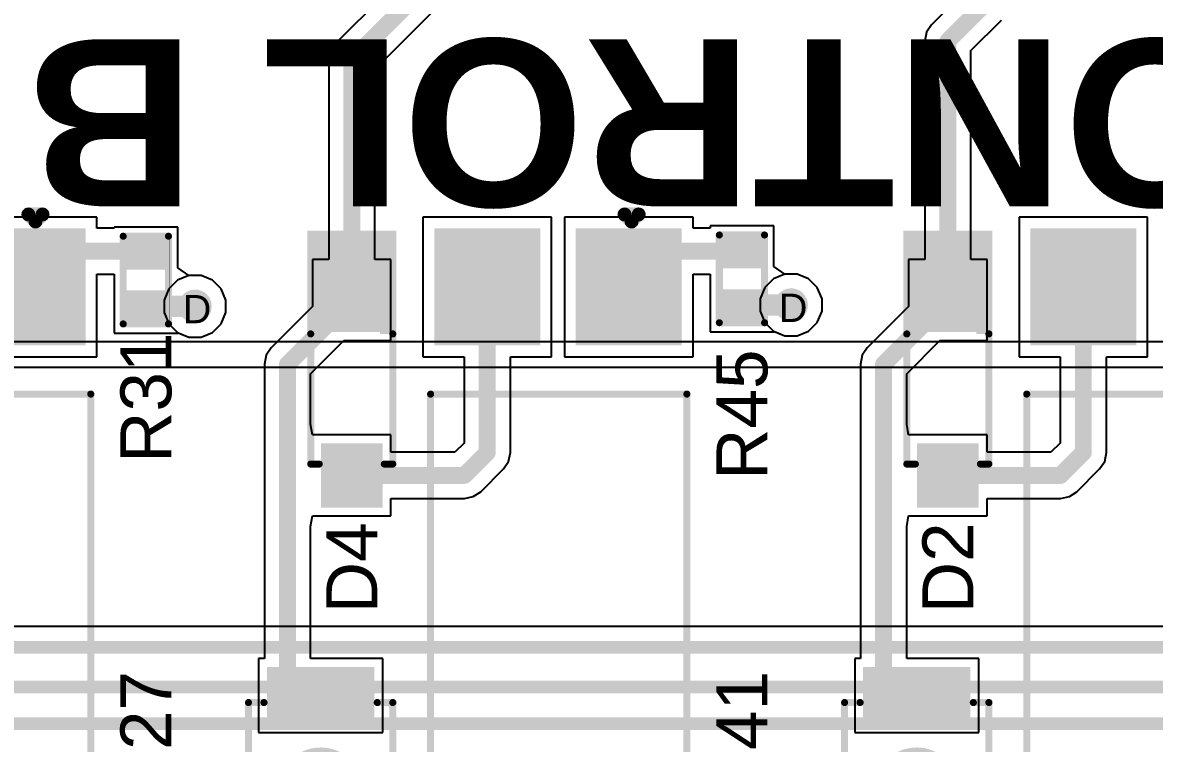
# Model space of a CAD drawing. Header units: inches. Extents: x -11 to 5428, y 0 to 5423.
# Drawn here: x 241.23 to 261.54, y 84.66 to 97.6 of the extents above; entities that cross this region are included whole.
import ezdxf

# ---------------------------------------------------------------- set-up
doc = ezdxf.new("R2010")
doc.units = ezdxf.units.IN
for name, color, linetype in [('Bottom Layer', 5, 'Continuous'), ('Drill Drawing', 1, 'Continuous'), ('GND', 16, 'Continuous'), ('PWR', 76, 'Continuous'), ('Top Layer', 1, 'Continuous'), ('Top Overlay', 2, 'Continuous'), ('Top Paste', 8, 'Continuous'), ('Top Solder', 216, 'Continuous'), ('Via Holes', 16, 'Continuous')]:
    doc.layers.add(name, color=color, linetype=linetype)
doc.styles.add('Arial', font='', dxfattribs={"height": 0.2})
doc.styles.add('Arial_Bold', font='', dxfattribs={"height": 0.2})
doc.styles.get('Arial').set_extended_font_data('Arial')
doc.styles.get('Arial_Bold').set_extended_font_data('Arial', bold=True)

# ---------------------------------------------------------------- blocks, each defined once
blk = doc.blocks.new('SOD_123_245')
at = {"layer": 'Top Layer'}
for points in [[(-1.1, 0.45), (-1.1, -0.45), (-2.05, -0.45), (-2.05, 0.45)], [(2.05, 0.45), (2.05, -0.45), (1.1, -0.45), (1.1, 0.45)]]:
    blk.add_hatch(color=1, dxfattribs=at).paths.add_polyline_path(points)
at = {"layer": 'Top Overlay'}
for points in [[(0.965, 0.508), (2.819, 0.508), (2.819, 0.8), (0.965, 0.8)], [(2.12, -0.787), (2.82, -0.787), (2.82, 0.787), (2.12, 0.787)], [(0.965, -0.8), (2.819, -0.8), (2.819, -0.508), (0.965, -0.508)]]:
    blk.add_hatch(color=2, dxfattribs=at).paths.add_polyline_path(points)
at = {"layer": 'Top Paste'}
for points in [[(-1.1, 0.45), (-1.1, -0.45), (-2.05, -0.45), (-2.05, 0.45)], [(2.05, 0.45), (2.05, -0.45), (1.1, -0.45), (1.1, 0.45)]]:
    blk.add_hatch(color=8, dxfattribs=at).paths.add_polyline_path(points)
at = {"layer": 'Top Solder'}
for points in [[(-0.998, 0.552), (-0.998, -0.552), (-2.152, -0.552), (-2.152, 0.552)], [(2.152, 0.552), (2.152, -0.552), (0.998, -0.552), (0.998, 0.552)]]:
    blk.add_hatch(color=216, dxfattribs=at).paths.add_polyline_path(points)
at = {"layer": 'Top Overlay'}
for points in [[(-1.372, 0.737, 0.127, 0.127, 0), (0.965, 0.737, 0.127, 0.127, 0)], [(-1.372, 0.737, 0.127, 0.127, 0), (-1.372, 0.584, 0.127, 0.127, 0)], [(-1.372, -0.584, 0.127, 0.127, 0), (-1.372, -0.737, 0.127, 0.127, 0)], [(-1.372, -0.737, 0.127, 0.127, 0), (0.965, -0.737, 0.127, 0.127, 0)]]:
    blk.add_lwpolyline(points, format="xyseb", dxfattribs=at)
for points in [[(-1.403, 0.737, 0.0635, 0.0635, 1), (-1.34, 0.737, 0.0635, 0.0635, 1)], [(-1.403, 0.737, 0.0635, 0.0635, 1), (-1.34, 0.737, 0.0635, 0.0635, 1)], [(-1.403, 0.584, 0.0635, 0.0635, 1), (-1.34, 0.584, 0.0635, 0.0635, 1)], [(0.933, 0.737, 0.0635, 0.0635, 1), (0.997, 0.737, 0.0635, 0.0635, 1)], [(-1.403, -0.584, 0.0635, 0.0635, 1), (-1.34, -0.584, 0.0635, 0.0635, 1)], [(-1.403, -0.737, 0.0635, 0.0635, 1), (-1.34, -0.737, 0.0635, 0.0635, 1)], [(-1.403, -0.737, 0.0635, 0.0635, 1), (-1.34, -0.737, 0.0635, 0.0635, 1)], [(0.933, -0.737, 0.0635, 0.0635, 1), (0.997, -0.737, 0.0635, 0.0635, 1)]]:
    blk.add_lwpolyline(points, format="xyseb", close=True, dxfattribs=at)
blk = doc.blocks.new('SOD_123_247')
at = {"layer": 'Top Layer'}
for points in [[(-1.1, 0.45), (-1.1, -0.45), (-2.05, -0.45), (-2.05, 0.45)], [(2.05, 0.45), (2.05, -0.45), (1.1, -0.45), (1.1, 0.45)]]:
    blk.add_hatch(color=1, dxfattribs=at).paths.add_polyline_path(points)
at = {"layer": 'Top Overlay'}
for points in [[(0.965, 0.508), (2.819, 0.508), (2.819, 0.8), (0.965, 0.8)], [(2.12, -0.787), (2.819, -0.787), (2.819, 0.787), (2.12, 0.787)], [(0.965, -0.8), (2.819, -0.8), (2.819, -0.508), (0.965, -0.508)]]:
    blk.add_hatch(color=2, dxfattribs=at).paths.add_polyline_path(points)
at = {"layer": 'Top Paste'}
for points in [[(-1.1, 0.45), (-1.1, -0.45), (-2.05, -0.45), (-2.05, 0.45)], [(2.05, 0.45), (2.05, -0.45), (1.1, -0.45), (1.1, 0.45)]]:
    blk.add_hatch(color=8, dxfattribs=at).paths.add_polyline_path(points)
at = {"layer": 'Top Solder'}
for points in [[(-0.998, 0.552), (-0.998, -0.552), (-2.152, -0.552), (-2.152, 0.552)], [(2.152, 0.552), (2.152, -0.552), (0.998, -0.552), (0.998, 0.552)]]:
    blk.add_hatch(color=216, dxfattribs=at).paths.add_polyline_path(points)
at = {"layer": 'Top Overlay'}
for points in [[(-1.372, 0.737, 0.127, 0.127, 0), (-1.372, 0.584, 0.127, 0.127, 0)], [(-1.372, 0.737, 0.127, 0.127, 0), (0.965, 0.737, 0.127, 0.127, 0)], [(-1.372, -0.584, 0.127, 0.127, 0), (-1.372, -0.737, 0.127, 0.127, 0)], [(-1.372, -0.737, 0.127, 0.127, 0), (0.965, -0.737, 0.127, 0.127, 0)]]:
    blk.add_lwpolyline(points, format="xyseb", dxfattribs=at)
for points in [[(-1.403, 0.737, 0.0635, 0.0635, 1), (-1.34, 0.737, 0.0635, 0.0635, 1)], [(-1.403, 0.737, 0.0635, 0.0635, 1), (-1.34, 0.737, 0.0635, 0.0635, 1)], [(-1.403, 0.584, 0.0635, 0.0635, 1), (-1.34, 0.584, 0.0635, 0.0635, 1)], [(0.933, 0.737, 0.0635, 0.0635, 1), (0.997, 0.737, 0.0635, 0.0635, 1)], [(-1.403, -0.584, 0.0635, 0.0635, 1), (-1.34, -0.584, 0.0635, 0.0635, 1)], [(-1.403, -0.737, 0.0635, 0.0635, 1), (-1.34, -0.737, 0.0635, 0.0635, 1)], [(-1.403, -0.737, 0.0635, 0.0635, 1), (-1.34, -0.737, 0.0635, 0.0635, 1)], [(0.933, -0.737, 0.0635, 0.0635, 1), (0.997, -0.737, 0.0635, 0.0635, 1)]]:
    blk.add_lwpolyline(points, format="xyseb", close=True, dxfattribs=at)
blk = doc.blocks.new('R___0402_254')
at = {"layer": 'Top Layer'}
for points in [[(-0.699, -0.318), (-0.699, 0.318), (-0.241, 0.318), (-0.241, -0.318)], [(0.241, -0.318), (0.241, 0.318), (0.698, 0.318), (0.698, -0.318)]]:
    blk.add_hatch(color=1, dxfattribs=at).paths.add_polyline_path(points)
at = {"layer": 'Top Paste'}
for points in [[(-0.699, -0.318), (-0.699, 0.318), (-0.241, 0.318), (-0.241, -0.318)], [(0.241, -0.318), (0.241, 0.318), (0.698, 0.318), (0.698, -0.318)]]:
    blk.add_hatch(color=8, dxfattribs=at).paths.add_polyline_path(points)
at = {"layer": 'Top Solder'}
for points in [[(-0.754, -0.373), (-0.754, 0.373), (-0.186, 0.373), (-0.186, -0.373)], [(0.186, -0.373), (0.186, 0.373), (0.753, 0.373), (0.753, -0.373)]]:
    blk.add_hatch(color=216, dxfattribs=at).paths.add_polyline_path(points)
at = {"layer": 'Top Overlay'}
for points in [[(-0.787, 0.406, 0.127, 0.127, 0), (-0.787, -0.406, 0.127, 0.127, 0)], [(-0.787, 0.406, 0.127, 0.127, 0), (0.787, 0.406, 0.127, 0.127, 0)], [(0.787, 0.406, 0.127, 0.127, 0), (0.787, -0.406, 0.127, 0.127, 0)], [(-0.787, -0.406, 0.127, 0.127, 0), (0.787, -0.406, 0.127, 0.127, 0)], [(-0.813, -0.432, 0.00323, 0.00323, 0), (0.813, -0.432, 0.00323, 0.00323, 0)]]:
    blk.add_lwpolyline(points, format="xyseb", dxfattribs=at)
for points in [[(-0.819, 0.406, 0.0635, 0.0635, 1), (-0.756, 0.406, 0.0635, 0.0635, 1)], [(-0.819, 0.406, 0.0635, 0.0635, 1), (-0.756, 0.406, 0.0635, 0.0635, 1)], [(0.756, 0.406, 0.0635, 0.0635, 1), (0.819, 0.406, 0.0635, 0.0635, 1)], [(0.756, 0.406, 0.0635, 0.0635, 1), (0.819, 0.406, 0.0635, 0.0635, 1)], [(-0.819, -0.406, 0.0635, 0.0635, 1), (-0.756, -0.406, 0.0635, 0.0635, 1)], [(-0.819, -0.406, 0.0635, 0.0635, 1), (-0.756, -0.406, 0.0635, 0.0635, 1)], [(0.756, -0.406, 0.0635, 0.0635, 1), (0.819, -0.406, 0.0635, 0.0635, 1)], [(0.756, -0.406, 0.0635, 0.0635, 1), (0.819, -0.406, 0.0635, 0.0635, 1)], [(-0.814, -0.432, 0.00161, 0.00161, 1), (-0.812, -0.432, 0.00161, 0.00161, 1)], [(0.812, -0.432, 0.00161, 0.00161, 1), (0.814, -0.432, 0.00161, 0.00161, 1)]]:
    blk.add_lwpolyline(points, format="xyseb", close=True, dxfattribs=at)
blk = doc.blocks.new('R___0402_259')
at = {"layer": 'Top Layer'}
for points in [[(-0.698, -0.317), (-0.698, 0.318), (-0.241, 0.318), (-0.241, -0.317)], [(0.241, -0.317), (0.241, 0.318), (0.699, 0.318), (0.699, -0.317)]]:
    blk.add_hatch(color=1, dxfattribs=at).paths.add_polyline_path(points)
at = {"layer": 'Top Paste'}
for points in [[(-0.698, -0.317), (-0.698, 0.318), (-0.241, 0.318), (-0.241, -0.317)], [(0.241, -0.317), (0.241, 0.318), (0.699, 0.318), (0.699, -0.317)]]:
    blk.add_hatch(color=8, dxfattribs=at).paths.add_polyline_path(points)
at = {"layer": 'Top Solder'}
for points in [[(-0.753, -0.372), (-0.753, 0.373), (-0.186, 0.373), (-0.186, -0.372)], [(0.186, -0.372), (0.186, 0.373), (0.754, 0.373), (0.754, -0.372)]]:
    blk.add_hatch(color=216, dxfattribs=at).paths.add_polyline_path(points)
at = {"layer": 'Top Overlay'}
for points in [[(-0.787, 0.406, 0.127, 0.127, 0), (-0.787, -0.406, 0.127, 0.127, 0)], [(-0.787, 0.406, 0.127, 0.127, 0), (0.787, 0.406, 0.127, 0.127, 0)], [(0.787, 0.406, 0.127, 0.127, 0), (0.787, -0.406, 0.127, 0.127, 0)], [(-0.787, -0.406, 0.127, 0.127, 0), (0.787, -0.406, 0.127, 0.127, 0)], [(-0.813, -0.432, 0.00323, 0.00323, 0), (0.813, -0.432, 0.00323, 0.00323, 0)]]:
    blk.add_lwpolyline(points, format="xyseb", dxfattribs=at)
for points in [[(-0.819, 0.406, 0.0635, 0.0635, 1), (-0.756, 0.406, 0.0635, 0.0635, 1)], [(-0.819, 0.406, 0.0635, 0.0635, 1), (-0.756, 0.406, 0.0635, 0.0635, 1)], [(0.756, 0.406, 0.0635, 0.0635, 1), (0.819, 0.406, 0.0635, 0.0635, 1)], [(0.756, 0.406, 0.0635, 0.0635, 1), (0.819, 0.406, 0.0635, 0.0635, 1)], [(-0.819, -0.406, 0.0635, 0.0635, 1), (-0.756, -0.406, 0.0635, 0.0635, 1)], [(-0.819, -0.406, 0.0635, 0.0635, 1), (-0.756, -0.406, 0.0635, 0.0635, 1)], [(0.756, -0.406, 0.0635, 0.0635, 1), (0.819, -0.406, 0.0635, 0.0635, 1)], [(0.756, -0.406, 0.0635, 0.0635, 1), (0.819, -0.406, 0.0635, 0.0635, 1)], [(-0.814, -0.432, 0.00161, 0.00161, 1), (-0.812, -0.432, 0.00161, 0.00161, 1)], [(0.812, -0.432, 0.00161, 0.00161, 1), (0.814, -0.432, 0.00161, 0.00161, 1)]]:
    blk.add_lwpolyline(points, format="xyseb", close=True, dxfattribs=at)
blk = doc.blocks.new('B3U_1000P_261')
at = {"layer": 'Top Layer'}
for points in [[(-2.11, 0.86), (-1.29, 0.86), (-1.29, -0.86), (-2.11, -0.86)], [(1.29, 0.86), (2.11, 0.86), (2.11, -0.86), (1.29, -0.86)]]:
    blk.add_hatch(color=1, dxfattribs=at).paths.add_polyline_path(points)
at = {"layer": 'Top Paste'}
for points in [[(-2.11, 0.86), (-1.29, 0.86), (-1.29, -0.86), (-2.11, -0.86)], [(1.29, 0.86), (2.11, 0.86), (2.11, -0.86), (1.29, -0.86)]]:
    blk.add_hatch(color=8, dxfattribs=at).paths.add_polyline_path(points)
at = {"layer": 'Top Solder'}
for points in [[(-2.212, 0.962), (-1.188, 0.962), (-1.188, -0.962), (-2.212, -0.962)], [(1.188, 0.962), (2.212, 0.962), (2.212, -0.962), (1.188, -0.962)]]:
    blk.add_hatch(color=216, dxfattribs=at).paths.add_polyline_path(points)
at = {"layer": 'Top Overlay'}
for points in [[(-1.575, 1.295, 0.127, 0.127, 0), (1.575, 1.295, 0.127, 0.127, 0)], [(-1.575, 1.295, 0.127, 0.127, 0), (-1.575, 1.016, 0.127, 0.127, 0)], [(1.575, 1.295, 0.127, 0.127, 0), (1.575, 1.016, 0.127, 0.127, 0)], [(-1.575, -1.016, 0.127, 0.127, 0), (-1.575, -1.295, 0.127, 0.127, 0)], [(1.575, -1.016, 0.127, 0.127, 0), (1.575, -1.295, 0.127, 0.127, 0)], [(-1.575, -1.295, 0.127, 0.127, 0), (1.575, -1.295, 0.127, 0.127, 0)]]:
    blk.add_lwpolyline(points, format="xyseb", dxfattribs=at)
for points in [[(-1.607, 1.295, 0.0635, 0.0635, 1), (-1.543, 1.295, 0.0635, 0.0635, 1)], [(-1.607, 1.295, 0.0635, 0.0635, 1), (-1.543, 1.295, 0.0635, 0.0635, 1)], [(1.543, 1.295, 0.0635, 0.0635, 1), (1.607, 1.295, 0.0635, 0.0635, 1)], [(1.543, 1.295, 0.0635, 0.0635, 1), (1.607, 1.295, 0.0635, 0.0635, 1)], [(-1.607, 1.016, 0.0635, 0.0635, 1), (-1.543, 1.016, 0.0635, 0.0635, 1)], [(1.543, 1.016, 0.0635, 0.0635, 1), (1.607, 1.016, 0.0635, 0.0635, 1)], [(0.641, 0, 0.254, 0.254, 1), (-0.641, 0, 0.254, 0.254, 1)], [(-0.705, 0, 0.127, 0.127, 1), (-0.578, 0, 0.127, 0.127, 1)], [(0.578, 0, 0.127, 0.127, 1), (0.705, 0, 0.127, 0.127, 1)], [(-1.607, -1.016, 0.0635, 0.0635, 1), (-1.543, -1.016, 0.0635, 0.0635, 1)], [(1.543, -1.016, 0.0635, 0.0635, 1), (1.607, -1.016, 0.0635, 0.0635, 1)], [(-1.607, -1.295, 0.0635, 0.0635, 1), (-1.543, -1.295, 0.0635, 0.0635, 1)], [(-1.607, -1.295, 0.0635, 0.0635, 1), (-1.543, -1.295, 0.0635, 0.0635, 1)], [(1.543, -1.295, 0.0635, 0.0635, 1), (1.607, -1.295, 0.0635, 0.0635, 1)], [(1.543, -1.295, 0.0635, 0.0635, 1), (1.607, -1.295, 0.0635, 0.0635, 1)]]:
    blk.add_lwpolyline(points, format="xyseb", close=True, dxfattribs=at)
blk = doc.blocks.new('B3U_1000P_263')
at = {"layer": 'Top Layer'}
for points in [[(-2.11, 0.86), (-1.29, 0.86), (-1.29, -0.86), (-2.11, -0.86)], [(1.29, 0.86), (2.11, 0.86), (2.11, -0.86), (1.29, -0.86)]]:
    blk.add_hatch(color=1, dxfattribs=at).paths.add_polyline_path(points)
at = {"layer": 'Top Paste'}
for points in [[(-2.11, 0.86), (-1.29, 0.86), (-1.29, -0.86), (-2.11, -0.86)], [(1.29, 0.86), (2.11, 0.86), (2.11, -0.86), (1.29, -0.86)]]:
    blk.add_hatch(color=8, dxfattribs=at).paths.add_polyline_path(points)
at = {"layer": 'Top Solder'}
for points in [[(-2.212, 0.962), (-1.188, 0.962), (-1.188, -0.962), (-2.212, -0.962)], [(1.188, 0.962), (2.212, 0.962), (2.212, -0.962), (1.188, -0.962)]]:
    blk.add_hatch(color=216, dxfattribs=at).paths.add_polyline_path(points)
at = {"layer": 'Top Overlay'}
for points in [[(-1.575, 1.295, 0.127, 0.127, 0), (-1.575, 1.016, 0.127, 0.127, 0)], [(-1.575, 1.295, 0.127, 0.127, 0), (1.575, 1.295, 0.127, 0.127, 0)], [(1.575, 1.295, 0.127, 0.127, 0), (1.575, 1.016, 0.127, 0.127, 0)], [(-1.575, -1.016, 0.127, 0.127, 0), (-1.575, -1.295, 0.127, 0.127, 0)], [(1.575, -1.016, 0.127, 0.127, 0), (1.575, -1.295, 0.127, 0.127, 0)], [(-1.575, -1.295, 0.127, 0.127, 0), (1.575, -1.295, 0.127, 0.127, 0)]]:
    blk.add_lwpolyline(points, format="xyseb", dxfattribs=at)
for points in [[(-1.607, 1.295, 0.0635, 0.0635, 1), (-1.543, 1.295, 0.0635, 0.0635, 1)], [(-1.607, 1.295, 0.0635, 0.0635, 1), (-1.543, 1.295, 0.0635, 0.0635, 1)], [(1.543, 1.295, 0.0635, 0.0635, 1), (1.607, 1.295, 0.0635, 0.0635, 1)], [(1.543, 1.295, 0.0635, 0.0635, 1), (1.607, 1.295, 0.0635, 0.0635, 1)], [(-1.607, 1.016, 0.0635, 0.0635, 1), (-1.543, 1.016, 0.0635, 0.0635, 1)], [(1.543, 1.016, 0.0635, 0.0635, 1), (1.607, 1.016, 0.0635, 0.0635, 1)], [(0.641, 0, 0.254, 0.254, 1), (-0.641, 0, 0.254, 0.254, 1)], [(-0.705, 0, 0.127, 0.127, 1), (-0.578, 0, 0.127, 0.127, 1)], [(0.578, 0, 0.127, 0.127, 1), (0.705, 0, 0.127, 0.127, 1)], [(-1.607, -1.016, 0.0635, 0.0635, 1), (-1.543, -1.016, 0.0635, 0.0635, 1)], [(1.543, -1.016, 0.0635, 0.0635, 1), (1.607, -1.016, 0.0635, 0.0635, 1)], [(-1.607, -1.295, 0.0635, 0.0635, 1), (-1.543, -1.295, 0.0635, 0.0635, 1)], [(-1.607, -1.295, 0.0635, 0.0635, 1), (-1.543, -1.295, 0.0635, 0.0635, 1)], [(1.543, -1.295, 0.0635, 0.0635, 1), (1.607, -1.295, 0.0635, 0.0635, 1)], [(1.543, -1.295, 0.0635, 0.0635, 1), (1.607, -1.295, 0.0635, 0.0635, 1)]]:
    blk.add_lwpolyline(points, format="xyseb", close=True, dxfattribs=at)
blk = doc.blocks.new('PC817C_264')
at = {"layer": 'Top Layer'}
for points in [[(-4.1, 2.17), (-4.1, 0.37), (-6.1, 0.37), (-6.1, 2.17)], [(6.1, 2.17), (6.1, 0.37), (4.1, 0.37), (4.1, 2.17)], [(-4.1, -0.37), (-4.1, -2.17), (-6.1, -2.17), (-6.1, -0.37)], [(6.1, -0.37), (6.1, -2.17), (4.1, -2.17), (4.1, -0.37)]]:
    blk.add_hatch(color=1, dxfattribs=at).paths.add_polyline_path(points)
at = {"layer": 'Top Paste'}
for points in [[(-4.1, 2.17), (-4.1, 0.37), (-6.1, 0.37), (-6.1, 2.17)], [(6.1, 2.17), (6.1, 0.37), (4.1, 0.37), (4.1, 2.17)], [(-4.1, -0.37), (-4.1, -2.17), (-6.1, -2.17), (-6.1, -0.37)], [(6.1, -0.37), (6.1, -2.17), (4.1, -2.17), (4.1, -0.37)]]:
    blk.add_hatch(color=8, dxfattribs=at).paths.add_polyline_path(points)
at = {"layer": 'Top Solder'}
for points in [[(-4.049, 2.221), (-4.049, 0.319), (-6.151, 0.319), (-6.151, 2.221)], [(6.151, 2.221), (6.151, 0.319), (4.049, 0.319), (4.049, 2.221)], [(-4.049, -0.319), (-4.049, -2.221), (-6.151, -2.221), (-6.151, -0.319)], [(6.151, -0.319), (6.151, -2.221), (4.049, -2.221), (4.049, -0.319)]]:
    blk.add_hatch(color=216, dxfattribs=at).paths.add_polyline_path(points)
at = {"layer": 'Top Overlay'}
for points in [[(-3.175, -2.286, 0.127, 0.127, 0), (-3.175, 2.314, 0.127, 0.127, 0)], [(3.325, 2.314, 0.127, 0.127, 0), (-3.175, 2.314, 0.127, 0.127, 0)], [(3.325, -2.286, 0.127, 0.127, 0), (3.325, 2.314, 0.127, 0.127, 0)], [(-6.274, 1.321, 0.25, 0.25, 0), (-6.401, 1.448, 0.25, 0.25, 0)], [(-6.401, 1.194, 0.25, 0.25, 0), (-6.401, 1.448, 0.25, 0.25, 0)], [(-6.401, 1.194, 0.25, 0.25, 0), (-6.274, 1.321, 0.25, 0.25, 0)], [(3.325, -2.286, 0.127, 0.127, 0), (-3.175, -2.286, 0.127, 0.127, 0)]]:
    blk.add_lwpolyline(points, format="xyseb", dxfattribs=at)
for points in [[(-3.207, 2.314, 0.0635, 0.0635, 1), (-3.143, 2.314, 0.0635, 0.0635, 1)], [(-3.207, 2.314, 0.0635, 0.0635, 1), (-3.143, 2.314, 0.0635, 0.0635, 1)], [(3.293, 2.314, 0.0635, 0.0635, 1), (3.357, 2.314, 0.0635, 0.0635, 1)], [(3.293, 2.314, 0.0635, 0.0635, 1), (3.357, 2.314, 0.0635, 0.0635, 1)], [(-6.463, 1.448, 0.125, 0.125, 1), (-6.338, 1.448, 0.125, 0.125, 1)], [(-6.463, 1.448, 0.125, 0.125, 1), (-6.338, 1.448, 0.125, 0.125, 1)], [(-6.336, 1.321, 0.125, 0.125, 1), (-6.211, 1.321, 0.125, 0.125, 1)], [(-6.336, 1.321, 0.125, 0.125, 1), (-6.211, 1.321, 0.125, 0.125, 1)], [(-6.463, 1.194, 0.125, 0.125, 1), (-6.338, 1.194, 0.125, 0.125, 1)], [(-6.463, 1.194, 0.125, 0.125, 1), (-6.338, 1.194, 0.125, 0.125, 1)], [(-3.207, -2.286, 0.0635, 0.0635, 1), (-3.143, -2.286, 0.0635, 0.0635, 1)], [(-3.207, -2.286, 0.0635, 0.0635, 1), (-3.143, -2.286, 0.0635, 0.0635, 1)], [(3.293, -2.286, 0.0635, 0.0635, 1), (3.357, -2.286, 0.0635, 0.0635, 1)], [(3.293, -2.286, 0.0635, 0.0635, 1), (3.357, -2.286, 0.0635, 0.0635, 1)]]:
    blk.add_lwpolyline(points, format="xyseb", close=True, dxfattribs=at)
blk = doc.blocks.new('PC817C_265')
at = {"layer": 'Top Layer'}
for points in [[(-4.1, 2.17), (-4.1, 0.37), (-6.1, 0.37), (-6.1, 2.17)], [(6.1, 2.17), (6.1, 0.37), (4.1, 0.37), (4.1, 2.17)], [(-4.1, -0.37), (-4.1, -2.17), (-6.1, -2.17), (-6.1, -0.37)], [(6.1, -0.37), (6.1, -2.17), (4.1, -2.17), (4.1, -0.37)]]:
    blk.add_hatch(color=1, dxfattribs=at).paths.add_polyline_path(points)
at = {"layer": 'Top Paste'}
for points in [[(-4.1, 2.17), (-4.1, 0.37), (-6.1, 0.37), (-6.1, 2.17)], [(6.1, 2.17), (6.1, 0.37), (4.1, 0.37), (4.1, 2.17)], [(-4.1, -0.37), (-4.1, -2.17), (-6.1, -2.17), (-6.1, -0.37)], [(6.1, -0.37), (6.1, -2.17), (4.1, -2.17), (4.1, -0.37)]]:
    blk.add_hatch(color=8, dxfattribs=at).paths.add_polyline_path(points)
at = {"layer": 'Top Solder'}
for points in [[(-4.049, 2.221), (-4.049, 0.319), (-6.151, 0.319), (-6.151, 2.221)], [(6.151, 2.221), (6.151, 0.319), (4.049, 0.319), (4.049, 2.221)], [(-4.049, -0.319), (-4.049, -2.221), (-6.151, -2.221), (-6.151, -0.319)], [(6.151, -0.319), (6.151, -2.221), (4.049, -2.221), (4.049, -0.319)]]:
    blk.add_hatch(color=216, dxfattribs=at).paths.add_polyline_path(points)
at = {"layer": 'Top Overlay'}
for points in [[(3.325, 2.314, 0.127, 0.127, 0), (-3.175, 2.314, 0.127, 0.127, 0)], [(-3.175, -2.286, 0.127, 0.127, 0), (-3.175, 2.314, 0.127, 0.127, 0)], [(3.325, -2.286, 0.127, 0.127, 0), (3.325, 2.314, 0.127, 0.127, 0)], [(-6.401, 1.194, 0.25, 0.25, 0), (-6.401, 1.448, 0.25, 0.25, 0)], [(-6.274, 1.321, 0.25, 0.25, 0), (-6.401, 1.448, 0.25, 0.25, 0)], [(-6.401, 1.194, 0.25, 0.25, 0), (-6.274, 1.321, 0.25, 0.25, 0)], [(3.325, -2.286, 0.127, 0.127, 0), (-3.175, -2.286, 0.127, 0.127, 0)]]:
    blk.add_lwpolyline(points, format="xyseb", dxfattribs=at)
for points in [[(-3.207, 2.314, 0.0635, 0.0635, 1), (-3.143, 2.314, 0.0635, 0.0635, 1)], [(-3.207, 2.314, 0.0635, 0.0635, 1), (-3.143, 2.314, 0.0635, 0.0635, 1)], [(3.293, 2.314, 0.0635, 0.0635, 1), (3.357, 2.314, 0.0635, 0.0635, 1)], [(3.293, 2.314, 0.0635, 0.0635, 1), (3.357, 2.314, 0.0635, 0.0635, 1)], [(-6.463, 1.448, 0.125, 0.125, 1), (-6.338, 1.448, 0.125, 0.125, 1)], [(-6.463, 1.448, 0.125, 0.125, 1), (-6.338, 1.448, 0.125, 0.125, 1)], [(-6.336, 1.321, 0.125, 0.125, 1), (-6.211, 1.321, 0.125, 0.125, 1)], [(-6.336, 1.321, 0.125, 0.125, 1), (-6.211, 1.321, 0.125, 0.125, 1)], [(-6.463, 1.194, 0.125, 0.125, 1), (-6.338, 1.194, 0.125, 0.125, 1)], [(-6.463, 1.194, 0.125, 0.125, 1), (-6.338, 1.194, 0.125, 0.125, 1)], [(-3.207, -2.286, 0.0635, 0.0635, 1), (-3.143, -2.286, 0.0635, 0.0635, 1)], [(-3.207, -2.286, 0.0635, 0.0635, 1), (-3.143, -2.286, 0.0635, 0.0635, 1)], [(3.293, -2.286, 0.0635, 0.0635, 1), (3.357, -2.286, 0.0635, 0.0635, 1)], [(3.293, -2.286, 0.0635, 0.0635, 1), (3.357, -2.286, 0.0635, 0.0635, 1)]]:
    blk.add_lwpolyline(points, format="xyseb", close=True, dxfattribs=at)
blk = doc.blocks.new('PC817C_267')
at = {"layer": 'Top Layer'}
for points in [[(-4.1, 2.17), (-4.1, 0.37), (-6.1, 0.37), (-6.1, 2.17)], [(6.1, 2.17), (6.1, 0.37), (4.1, 0.37), (4.1, 2.17)], [(-4.1, -0.37), (-4.1, -2.17), (-6.1, -2.17), (-6.1, -0.37)], [(6.1, -0.37), (6.1, -2.17), (4.1, -2.17), (4.1, -0.37)]]:
    blk.add_hatch(color=1, dxfattribs=at).paths.add_polyline_path(points)
at = {"layer": 'Top Paste'}
for points in [[(-4.1, 2.17), (-4.1, 0.37), (-6.1, 0.37), (-6.1, 2.17)], [(6.1, 2.17), (6.1, 0.37), (4.1, 0.37), (4.1, 2.17)], [(-4.1, -0.37), (-4.1, -2.17), (-6.1, -2.17), (-6.1, -0.37)], [(6.1, -0.37), (6.1, -2.17), (4.1, -2.17), (4.1, -0.37)]]:
    blk.add_hatch(color=8, dxfattribs=at).paths.add_polyline_path(points)
at = {"layer": 'Top Solder'}
for points in [[(-4.049, 2.221), (-4.049, 0.319), (-6.151, 0.319), (-6.151, 2.221)], [(6.151, 2.221), (6.151, 0.319), (4.049, 0.319), (4.049, 2.221)], [(-4.049, -0.319), (-4.049, -2.221), (-6.151, -2.221), (-6.151, -0.319)], [(6.151, -0.319), (6.151, -2.221), (4.049, -2.221), (4.049, -0.319)]]:
    blk.add_hatch(color=216, dxfattribs=at).paths.add_polyline_path(points)
at = {"layer": 'Top Overlay'}
for points in [[(-3.175, -2.286, 0.127, 0.127, 0), (-3.175, 2.314, 0.127, 0.127, 0)], [(3.325, 2.314, 0.127, 0.127, 0), (-3.175, 2.314, 0.127, 0.127, 0)], [(3.325, -2.286, 0.127, 0.127, 0), (3.325, 2.314, 0.127, 0.127, 0)], [(-6.274, 1.321, 0.25, 0.25, 0), (-6.401, 1.448, 0.25, 0.25, 0)], [(-6.401, 1.194, 0.25, 0.25, 0), (-6.401, 1.448, 0.25, 0.25, 0)], [(-6.401, 1.194, 0.25, 0.25, 0), (-6.274, 1.321, 0.25, 0.25, 0)], [(3.325, -2.286, 0.127, 0.127, 0), (-3.175, -2.286, 0.127, 0.127, 0)]]:
    blk.add_lwpolyline(points, format="xyseb", dxfattribs=at)
for points in [[(-3.207, 2.314, 0.0635, 0.0635, 1), (-3.143, 2.314, 0.0635, 0.0635, 1)], [(-3.207, 2.314, 0.0635, 0.0635, 1), (-3.143, 2.314, 0.0635, 0.0635, 1)], [(3.293, 2.314, 0.0635, 0.0635, 1), (3.357, 2.314, 0.0635, 0.0635, 1)], [(3.293, 2.314, 0.0635, 0.0635, 1), (3.357, 2.314, 0.0635, 0.0635, 1)], [(-6.463, 1.448, 0.125, 0.125, 1), (-6.338, 1.448, 0.125, 0.125, 1)], [(-6.463, 1.448, 0.125, 0.125, 1), (-6.338, 1.448, 0.125, 0.125, 1)], [(-6.336, 1.321, 0.125, 0.125, 1), (-6.211, 1.321, 0.125, 0.125, 1)], [(-6.336, 1.321, 0.125, 0.125, 1), (-6.211, 1.321, 0.125, 0.125, 1)], [(-6.463, 1.194, 0.125, 0.125, 1), (-6.338, 1.194, 0.125, 0.125, 1)], [(-6.463, 1.194, 0.125, 0.125, 1), (-6.338, 1.194, 0.125, 0.125, 1)], [(-3.207, -2.286, 0.0635, 0.0635, 1), (-3.143, -2.286, 0.0635, 0.0635, 1)], [(-3.207, -2.286, 0.0635, 0.0635, 1), (-3.143, -2.286, 0.0635, 0.0635, 1)], [(3.293, -2.286, 0.0635, 0.0635, 1), (3.357, -2.286, 0.0635, 0.0635, 1)], [(3.293, -2.286, 0.0635, 0.0635, 1), (3.357, -2.286, 0.0635, 0.0635, 1)]]:
    blk.add_lwpolyline(points, format="xyseb", close=True, dxfattribs=at)

msp = doc.modelspace()

# ---------------------------------------------------------------- hatches: boundary and pattern name
at = {"layer": 'Bottom Layer'}
h = msp.add_hatch(color=5, dxfattribs=at)
edge = h.paths.add_edge_path()
edge.add_arc((255.021, 92.531), 0.3, 0, 360)
h = msp.add_hatch(color=5, dxfattribs=at)
edge = h.paths.add_edge_path()
edge.add_arc((244.322, 92.509), 0.3, 0, 360)
at = {"layer": 'GND'}
h = msp.add_hatch(color=16, dxfattribs=at)
edge = h.paths.add_edge_path()
edge.add_arc((255.021, 92.531), 0.3, 0, 360)
h = msp.add_hatch(color=16, dxfattribs=at)
edge = h.paths.add_edge_path()
edge.add_arc((244.322, 92.509), 0.3, 0, 360)
at = {"layer": 'PWR'}
h = msp.add_hatch(color=76, dxfattribs=at)
edge = h.paths.add_edge_path()
edge.add_arc((255.021, 92.531), 0.3, 0, 360)
h = msp.add_hatch(color=76, dxfattribs=at)
edge = h.paths.add_edge_path()
edge.add_arc((244.322, 92.509), 0.3, 0, 360)
at = {"layer": 'Top Layer'}
h = msp.add_hatch(color=1, dxfattribs=at)
edge = h.paths.add_edge_path()
edge.add_arc((255.021, 92.531), 0.3, 0, 360)
h = msp.add_hatch(color=1, dxfattribs=at)
edge = h.paths.add_edge_path()
edge.add_arc((244.322, 92.509), 0.3, 0, 360)
at = {"layer": 'Via Holes'}
h = msp.add_hatch(color=7, dxfattribs=at)
edge = h.paths.add_edge_path()
edge.add_arc((244.322, 92.509), 0.15, 0, 360)
h = msp.add_hatch(color=7, dxfattribs=at)
edge = h.paths.add_edge_path()
edge.add_arc((255.021, 92.531), 0.15, 0, 360)

# ---------------------------------------------------------------- linework, layer by layer
at = {"layer": 'Bottom Layer'}
for p, q in [((244.212, 93.063), (244.008, 92.979)), ((244.432, 93.063), (244.212, 93.063)), ((244.636, 92.979), (244.432, 93.063)), ((254.91, 93.085), (254.707, 93.001)), ((255.131, 93.085), (254.91, 93.085)), ((255.334, 93.001), (255.131, 93.085)), ((244.008, 92.979), (243.852, 92.823)), ((244.792, 92.823), (244.636, 92.979)), ((254.551, 92.845), (254.467, 92.642)), ((254.707, 93.001), (254.551, 92.845)), ((255.49, 92.845), (255.334, 93.001)), ((255.575, 92.642), (255.49, 92.845)), ((243.852, 92.823), (243.768, 92.619)), ((244.876, 92.619), (244.792, 92.823)), ((254.467, 92.642), (254.467, 92.421)), ((255.575, 92.421), (255.575, 92.642)), ((243.768, 92.619), (243.768, 92.399)), ((244.876, 92.399), (244.876, 92.619)), ((254.467, 92.421), (254.551, 92.218)), ((255.49, 92.218), (255.575, 92.421)), ((243.768, 92.399), (243.852, 92.195)), ((244.792, 92.195), (244.876, 92.399)), ((243.852, 92.195), (244.008, 92.039)), ((244.008, 92.039), (244.212, 91.955)), ((244.432, 91.955), (244.636, 92.039)), ((244.636, 92.039), (244.792, 92.195)), ((254.551, 92.218), (254.707, 92.062)), ((254.707, 92.062), (254.91, 91.977)), ((255.131, 91.977), (255.334, 92.062)), ((255.334, 92.062), (255.49, 92.218)), ((244.212, 91.955), (244.432, 91.955)), ((254.91, 91.977), (255.131, 91.977)), ((293.299, 86.759), (227.843, 86.759))]:
    msp.add_line(p, q, dxfattribs=at)
for points in [[(227.843, 86.383, 0.229, 0.229, 0), (293.299, 86.383, 0.229, 0.229, 0)], [(228.249, 85.672, 0.229, 0.229, 0), (293.005, 85.672, 0.229, 0.229, 0)], [(228.986, 85.012, 0.229, 0.229, 0), (292.731, 85.012, 0.229, 0.229, 0)]]:
    msp.add_lwpolyline(points, format="xyseb", dxfattribs=at)
at = {"layer": 'GND'}
for p, q in [((244.212, 93.063), (244.008, 92.979)), ((244.432, 93.063), (244.212, 93.063)), ((244.636, 92.979), (244.432, 93.063)), ((254.91, 93.085), (254.707, 93.001)), ((255.131, 93.085), (254.91, 93.085)), ((255.334, 93.001), (255.131, 93.085)), ((244.008, 92.979), (243.852, 92.823)), ((244.792, 92.823), (244.636, 92.979)), ((254.551, 92.845), (254.467, 92.642)), ((254.707, 93.001), (254.551, 92.845)), ((255.49, 92.845), (255.334, 93.001)), ((255.575, 92.642), (255.49, 92.845)), ((243.852, 92.823), (243.768, 92.619)), ((244.876, 92.619), (244.792, 92.823)), ((254.467, 92.642), (254.467, 92.421)), ((255.575, 92.421), (255.575, 92.642)), ((243.768, 92.619), (243.768, 92.399)), ((244.876, 92.399), (244.876, 92.619)), ((254.467, 92.421), (254.551, 92.218)), ((255.49, 92.218), (255.575, 92.421)), ((243.768, 92.399), (243.852, 92.195)), ((244.792, 92.195), (244.876, 92.399)), ((243.852, 92.195), (244.008, 92.039)), ((244.008, 92.039), (244.212, 91.955)), ((244.432, 91.955), (244.636, 92.039)), ((244.636, 92.039), (244.792, 92.195)), ((254.551, 92.218), (254.707, 92.062)), ((254.707, 92.062), (254.91, 91.977)), ((255.131, 91.977), (255.334, 92.062)), ((255.334, 92.062), (255.49, 92.218)), ((244.212, 91.955), (244.432, 91.955)), ((254.91, 91.977), (255.131, 91.977))]:
    msp.add_line(p, q, dxfattribs=at)
at = {"layer": 'PWR'}
for p, q in [((332.359, 91.872), (232.674, 91.872)), ((232.293, 91.415), (264.343, 91.415))]:
    msp.add_line(p, q, dxfattribs=at)
at = {"layer": 'Top Layer'}
for p, q in [((247.928, 98.312), (246.842, 97.226)), ((258.088, 98.112), (257.541, 97.565)), ((247.549, 96.762), (248.635, 97.847)), ((257.541, 97.565), (257.451, 97.431)), ((258.248, 97.101), (258.795, 97.648)), ((257.451, 97.431), (257.419, 97.272)), ((246.842, 97.226), (246.752, 97.092)), ((257.419, 97.272), (257.419, 93.351)), ((258.248, 93.351), (258.248, 97.101)), ((246.752, 97.092), (246.721, 96.933)), ((246.721, 96.933), (246.721, 93.351)), ((247.549, 93.351), (247.549, 96.762)), ((242.561, 94.111), (240.253, 94.111)), ((242.561, 93.914), (242.561, 94.111)), ((250.72, 94.111), (248.412, 94.111)), ((248.412, 94.111), (248.412, 91.603)), ((250.72, 91.603), (250.72, 94.111)), ((253.26, 94.111), (250.952, 94.111)), ((250.952, 94.111), (250.952, 91.603)), ((253.26, 93.914), (253.26, 94.111)), ((261.419, 94.111), (259.111, 94.111)), ((259.111, 94.111), (259.111, 91.603)), ((261.419, 91.603), (261.419, 94.111)), ((242.868, 93.914), (242.561, 93.914)), ((244.011, 93.931), (242.868, 93.931)), ((242.868, 93.931), (242.868, 93.914)), ((244.011, 93.2), (244.011, 93.931)), ((253.567, 93.914), (253.26, 93.914)), ((254.71, 93.954), (253.567, 93.954)), ((253.567, 93.954), (253.567, 93.914)), ((254.71, 93.222), (254.71, 93.954)), ((246.721, 93.351), (246.431, 93.351)), ((246.431, 93.351), (246.431, 92.504)), ((247.839, 93.351), (247.549, 93.351)), ((247.839, 91.893), (247.839, 93.351)), ((257.419, 93.351), (257.13, 93.351)), ((257.13, 93.351), (257.13, 92.504)), ((258.538, 93.351), (258.248, 93.351)), ((258.538, 91.893), (258.538, 93.351)), ((242.561, 91.603), (242.561, 93.085)), ((242.561, 93.085), (242.868, 93.085)), ((242.868, 93.085), (242.868, 92.026)), ((244.212, 93.063), (244.011, 93.2)), ((244.432, 93.063), (244.212, 93.063)), ((244.636, 92.979), (244.432, 93.063)), ((253.26, 91.603), (253.26, 93.085)), ((253.26, 93.085), (253.567, 93.085)), ((253.567, 93.085), (253.567, 92.049)), ((254.91, 93.085), (254.71, 93.222)), ((255.131, 93.085), (254.91, 93.085)), ((255.334, 93.001), (255.131, 93.085)), ((244.792, 92.823), (244.636, 92.979)), ((255.49, 92.845), (255.334, 93.001)), ((255.575, 92.642), (255.49, 92.845)), ((244.876, 92.619), (244.792, 92.823)), ((255.575, 92.421), (255.575, 92.642)), ((244.876, 92.399), (244.876, 92.619)), ((246.431, 92.504), (245.689, 91.762)), ((255.49, 92.218), (255.575, 92.421)), ((257.13, 92.504), (256.388, 91.762)), ((244.792, 92.195), (244.876, 92.399)), ((242.868, 92.026), (244.011, 92.026)), ((244.011, 92.026), (244.022, 92.034)), ((244.011, 92.026), (244.011, 92.026)), ((244.022, 92.034), (244.212, 91.955)), ((244.432, 91.955), (244.636, 92.039)), ((244.636, 92.039), (244.792, 92.195)), ((253.567, 92.049), (254.71, 92.049)), ((254.71, 92.049), (254.721, 92.056)), ((254.71, 92.049), (254.71, 92.049)), ((254.721, 92.056), (254.91, 91.977)), ((255.131, 91.977), (255.334, 92.062)), ((255.334, 92.062), (255.49, 92.218)), ((244.212, 91.955), (244.432, 91.955)), ((246.396, 91.298), (246.992, 91.893)), ((246.992, 91.893), (247.839, 91.893)), ((254.91, 91.977), (255.131, 91.977)), ((257.095, 91.298), (257.691, 91.893)), ((257.691, 91.893), (258.538, 91.893)), ((245.599, 91.628), (245.568, 91.469)), ((245.689, 91.762), (245.599, 91.628)), ((256.298, 91.628), (256.266, 91.469)), ((256.388, 91.762), (256.298, 91.628)), ((240.253, 91.603), (242.561, 91.603)), ((245.568, 91.469), (245.568, 86.182)), ((248.412, 91.603), (249.152, 91.603)), ((249.152, 91.603), (249.152, 90.053)), ((249.981, 89.882), (249.981, 91.603)), ((249.981, 91.603), (250.72, 91.603)), ((250.952, 91.603), (253.26, 91.603)), ((256.266, 91.469), (256.266, 86.182)), ((259.111, 91.603), (259.851, 91.603)), ((259.851, 91.603), (259.851, 90.053)), ((260.679, 89.882), (260.679, 91.603)), ((260.679, 91.603), (261.419, 91.603)), ((246.396, 90.39), (246.396, 91.298)), ((257.095, 90.39), (257.095, 91.298)), ((246.431, 90.201), (246.396, 90.39)), ((257.13, 90.201), (257.095, 90.39)), ((247.839, 90.201), (246.431, 90.201)), ((247.839, 89.887), (247.839, 90.201)), ((258.538, 90.201), (257.13, 90.201)), ((258.538, 89.887), (258.538, 90.201)), ((249.152, 90.053), (248.985, 89.887)), ((259.851, 90.053), (259.684, 89.887)), ((248.985, 89.887), (247.839, 89.887)), ((249.949, 89.723), (249.981, 89.882)), ((259.684, 89.887), (258.538, 89.887)), ((260.648, 89.723), (260.679, 89.882)), ((249.45, 89.179), (249.859, 89.589)), ((249.859, 89.589), (249.949, 89.723)), ((260.149, 89.179), (260.558, 89.589)), ((260.558, 89.589), (260.648, 89.723)), ((249.315, 89.09), (249.45, 89.179)), ((260.014, 89.09), (260.149, 89.179)), ((247.839, 88.743), (247.839, 89.058)), ((247.839, 89.058), (249.157, 89.058)), ((249.157, 89.058), (249.315, 89.09)), ((258.538, 88.743), (258.538, 89.058)), ((258.538, 89.058), (259.856, 89.058)), ((259.856, 89.058), (260.014, 89.09)), ((246.396, 88.555), (246.431, 88.743)), ((246.431, 88.743), (246.6, 88.743)), ((246.6, 88.743), (247.839, 88.743)), ((257.095, 88.555), (257.13, 88.743)), ((257.13, 88.743), (257.298, 88.743)), ((257.298, 88.743), (258.538, 88.743)), ((246.396, 86.182), (246.396, 88.555)), ((257.095, 86.182), (257.095, 88.555)), ((245.568, 86.182), (245.462, 86.182)), ((245.462, 86.182), (245.462, 84.854)), ((247.69, 86.182), (246.396, 86.182)), ((247.69, 84.854), (247.69, 86.182)), ((256.266, 86.182), (256.161, 86.182)), ((256.161, 86.182), (256.161, 84.854)), ((258.389, 86.182), (257.095, 86.182)), ((258.389, 84.854), (258.389, 86.182)), ((245.462, 84.854), (247.69, 84.854)), ((256.161, 84.854), (258.389, 84.854))]:
    msp.add_line(p, q, dxfattribs=at)
for points in [[(247.135, 96.933, 0.305, 0.305, 0), (248.342, 98.14, 0.305, 0.305, 0)], [(257.834, 97.272, 0.305, 0.305, 0), (258.502, 97.941, 0.305, 0.305, 0)], [(257.834, 92.622, 0.305, 0.305, 0), (257.834, 97.272, 0.305, 0.305, 0)], [(247.135, 92.622, 0.305, 0.305, 0), (247.135, 96.933, 0.305, 0.305, 0)], [(241.407, 92.857, 0.305, 0.305, 0), (242.05, 93.5, 0.305, 0.305, 0)], [(242.05, 93.5, 0.305, 0.305, 0), (243.439, 93.5, 0.305, 0.305, 0)], [(252.106, 92.857, 0.305, 0.305, 0), (252.749, 93.5, 0.305, 0.305, 0)], [(252.749, 93.5, 0.305, 0.305, 0), (254.138, 93.5, 0.305, 0.305, 0)], [(249.566, 89.882, 0.305, 0.305, 0), (249.566, 92.857, 0.305, 0.305, 0)], [(260.265, 89.882, 0.305, 0.305, 0), (260.265, 92.857, 0.305, 0.305, 0)], [(243.439, 92.509, 0.381, 0.381, 0), (244.322, 92.509, 0.381, 0.381, 0)], [(246.876, 92.338, 0.305, 0.305, 0), (247.135, 92.597, 0.305, 0.305, 0)], [(254.138, 92.531, 0.381, 0.381, 0), (255.021, 92.531, 0.381, 0.381, 0)], [(257.574, 92.338, 0.305, 0.305, 0), (257.834, 92.597, 0.305, 0.305, 0)], [(245.982, 91.469, 0.305, 0.305, 0), (246.851, 92.338, 0.305, 0.305, 0)], [(256.681, 91.469, 0.305, 0.305, 0), (257.549, 92.338, 0.305, 0.305, 0)], [(245.982, 85.737, 0.305, 0.305, 0), (245.982, 91.469, 0.305, 0.305, 0)], [(256.681, 85.737, 0.305, 0.305, 0), (256.681, 91.469, 0.305, 0.305, 0)], [(249.157, 89.472, 0.305, 0.305, 0), (249.566, 89.882, 0.305, 0.305, 0)], [(259.856, 89.472, 0.305, 0.305, 0), (260.265, 89.882, 0.305, 0.305, 0)], [(247.135, 89.472, 0.305, 0.305, 0), (249.157, 89.472, 0.305, 0.305, 0)], [(257.834, 89.472, 0.305, 0.305, 0), (259.856, 89.472, 0.305, 0.305, 0)]]:
    msp.add_lwpolyline(points, format="xyseb", dxfattribs=at)
for points in [[(257.758, 97.272, 0.152, 0.152, 1), (257.91, 97.272, 0.152, 0.152, 1)], [(257.758, 97.272, 0.152, 0.152, 1), (257.91, 97.272, 0.152, 0.152, 1)], [(247.059, 96.933, 0.152, 0.152, 1), (247.211, 96.933, 0.152, 0.152, 1)], [(247.059, 96.933, 0.152, 0.152, 1), (247.211, 96.933, 0.152, 0.152, 1)], [(241.974, 93.5, 0.152, 0.152, 1), (242.126, 93.5, 0.152, 0.152, 1)], [(241.974, 93.5, 0.152, 0.152, 1), (242.126, 93.5, 0.152, 0.152, 1)], [(243.363, 93.5, 0.152, 0.152, 1), (243.516, 93.5, 0.152, 0.152, 1)], [(252.673, 93.5, 0.152, 0.152, 1), (252.825, 93.5, 0.152, 0.152, 1)], [(252.673, 93.5, 0.152, 0.152, 1), (252.825, 93.5, 0.152, 0.152, 1)], [(254.062, 93.5, 0.152, 0.152, 1), (254.214, 93.5, 0.152, 0.152, 1)], [(241.331, 92.857, 0.152, 0.152, 1), (241.484, 92.857, 0.152, 0.152, 1)], [(249.49, 92.857, 0.152, 0.152, 1), (249.642, 92.857, 0.152, 0.152, 1)], [(252.03, 92.857, 0.152, 0.152, 1), (252.182, 92.857, 0.152, 0.152, 1)], [(260.189, 92.857, 0.152, 0.152, 1), (260.341, 92.857, 0.152, 0.152, 1)], [(243.344, 92.509, 0.191, 0.191, 1), (243.535, 92.509, 0.191, 0.191, 1)], [(244.227, 92.509, 0.191, 0.191, 1), (244.417, 92.509, 0.191, 0.191, 1)], [(247.059, 92.622, 0.152, 0.152, 1), (247.211, 92.622, 0.152, 0.152, 1)], [(247.059, 92.597, 0.152, 0.152, 1), (247.211, 92.597, 0.152, 0.152, 1)], [(254.043, 92.531, 0.191, 0.191, 1), (254.233, 92.531, 0.191, 0.191, 1)], [(254.925, 92.531, 0.191, 0.191, 1), (255.116, 92.531, 0.191, 0.191, 1)], [(257.758, 92.622, 0.152, 0.152, 1), (257.91, 92.622, 0.152, 0.152, 1)], [(257.758, 92.597, 0.152, 0.152, 1), (257.91, 92.597, 0.152, 0.152, 1)], [(246.774, 92.338, 0.152, 0.152, 1), (246.927, 92.338, 0.152, 0.152, 1)], [(246.799, 92.338, 0.152, 0.152, 1), (246.952, 92.338, 0.152, 0.152, 1)], [(257.473, 92.338, 0.152, 0.152, 1), (257.625, 92.338, 0.152, 0.152, 1)], [(257.498, 92.338, 0.152, 0.152, 1), (257.65, 92.338, 0.152, 0.152, 1)], [(245.906, 91.469, 0.152, 0.152, 1), (246.058, 91.469, 0.152, 0.152, 1)], [(245.906, 91.469, 0.152, 0.152, 1), (246.058, 91.469, 0.152, 0.152, 1)], [(256.604, 91.469, 0.152, 0.152, 1), (256.757, 91.469, 0.152, 0.152, 1)], [(256.604, 91.469, 0.152, 0.152, 1), (256.757, 91.469, 0.152, 0.152, 1)], [(249.49, 89.882, 0.152, 0.152, 1), (249.642, 89.882, 0.152, 0.152, 1)], [(249.49, 89.882, 0.152, 0.152, 1), (249.642, 89.882, 0.152, 0.152, 1)], [(260.189, 89.882, 0.152, 0.152, 1), (260.341, 89.882, 0.152, 0.152, 1)], [(260.189, 89.882, 0.152, 0.152, 1), (260.341, 89.882, 0.152, 0.152, 1)], [(247.059, 89.472, 0.152, 0.152, 1), (247.211, 89.472, 0.152, 0.152, 1)], [(249.081, 89.472, 0.152, 0.152, 1), (249.233, 89.472, 0.152, 0.152, 1)], [(249.081, 89.472, 0.152, 0.152, 1), (249.233, 89.472, 0.152, 0.152, 1)], [(257.758, 89.472, 0.152, 0.152, 1), (257.91, 89.472, 0.152, 0.152, 1)], [(259.779, 89.472, 0.152, 0.152, 1), (259.932, 89.472, 0.152, 0.152, 1)], [(259.779, 89.472, 0.152, 0.152, 1), (259.932, 89.472, 0.152, 0.152, 1)], [(245.906, 85.737, 0.152, 0.152, 1), (246.058, 85.737, 0.152, 0.152, 1)], [(256.604, 85.737, 0.152, 0.152, 1), (256.757, 85.737, 0.152, 0.152, 1)]]:
    msp.add_lwpolyline(points, format="xyseb", close=True, dxfattribs=at)

# ---------------------------------------------------------------- block references
for name, p, rotation in [('PC817C_264', (240.137, 87.757), 270), ('PC817C_267', (250.836, 87.757), 270), ('PC817C_265', (261.535, 87.757), 270), ('SOD_123_247', (247.135, 91.047), 90), ('R___0402_259', (254.138, 93.001), 90), ('SOD_123_245', (257.834, 91.047), 90), ('R___0402_254', (243.439, 92.979), 90), ('B3U_1000P_263', (246.576, 83.818), 90), ('B3U_1000P_261', (257.275, 83.818), 90)]:
    msp.add_blockref(name, p, dxfattribs=dict(rotation=rotation))

# ---------------------------------------------------------------- texts
at = {"layer": 'Drill Drawing', "style": 'Arial'}
for p in [(244.102, 92.204), (254.801, 92.227)]:
    msp.add_text('D', height=0.508, dxfattribs=at).set_placement(p)
at = {"layer": 'Top Overlay'}
for s, height, rotation, style, p in [('CONTROL BUTTONS', 3, 180, 'Arial_Bold', (266.201, 97.303)), ('R31', 0.9144, 90, 'Arial', (243.897, 89.695)), ('R45', 0.9144, 90, 'Arial', (254.595, 89.39)), ('D4', 0.9144, 90, 'Arial', (247.592, 86.995)), ('D2', 0.9144, 90, 'Arial', (258.291, 86.995)), ('R27', 0.9144, 90, 'Arial', (243.897, 83.617)), ('R41', 0.9144, 90, 'Arial', (254.595, 83.617))]:
    msp.add_text(s, height=height, rotation=rotation, dxfattribs=dict(at, style=style)).set_placement(p)

doc.saveas('drawing.dxf')
